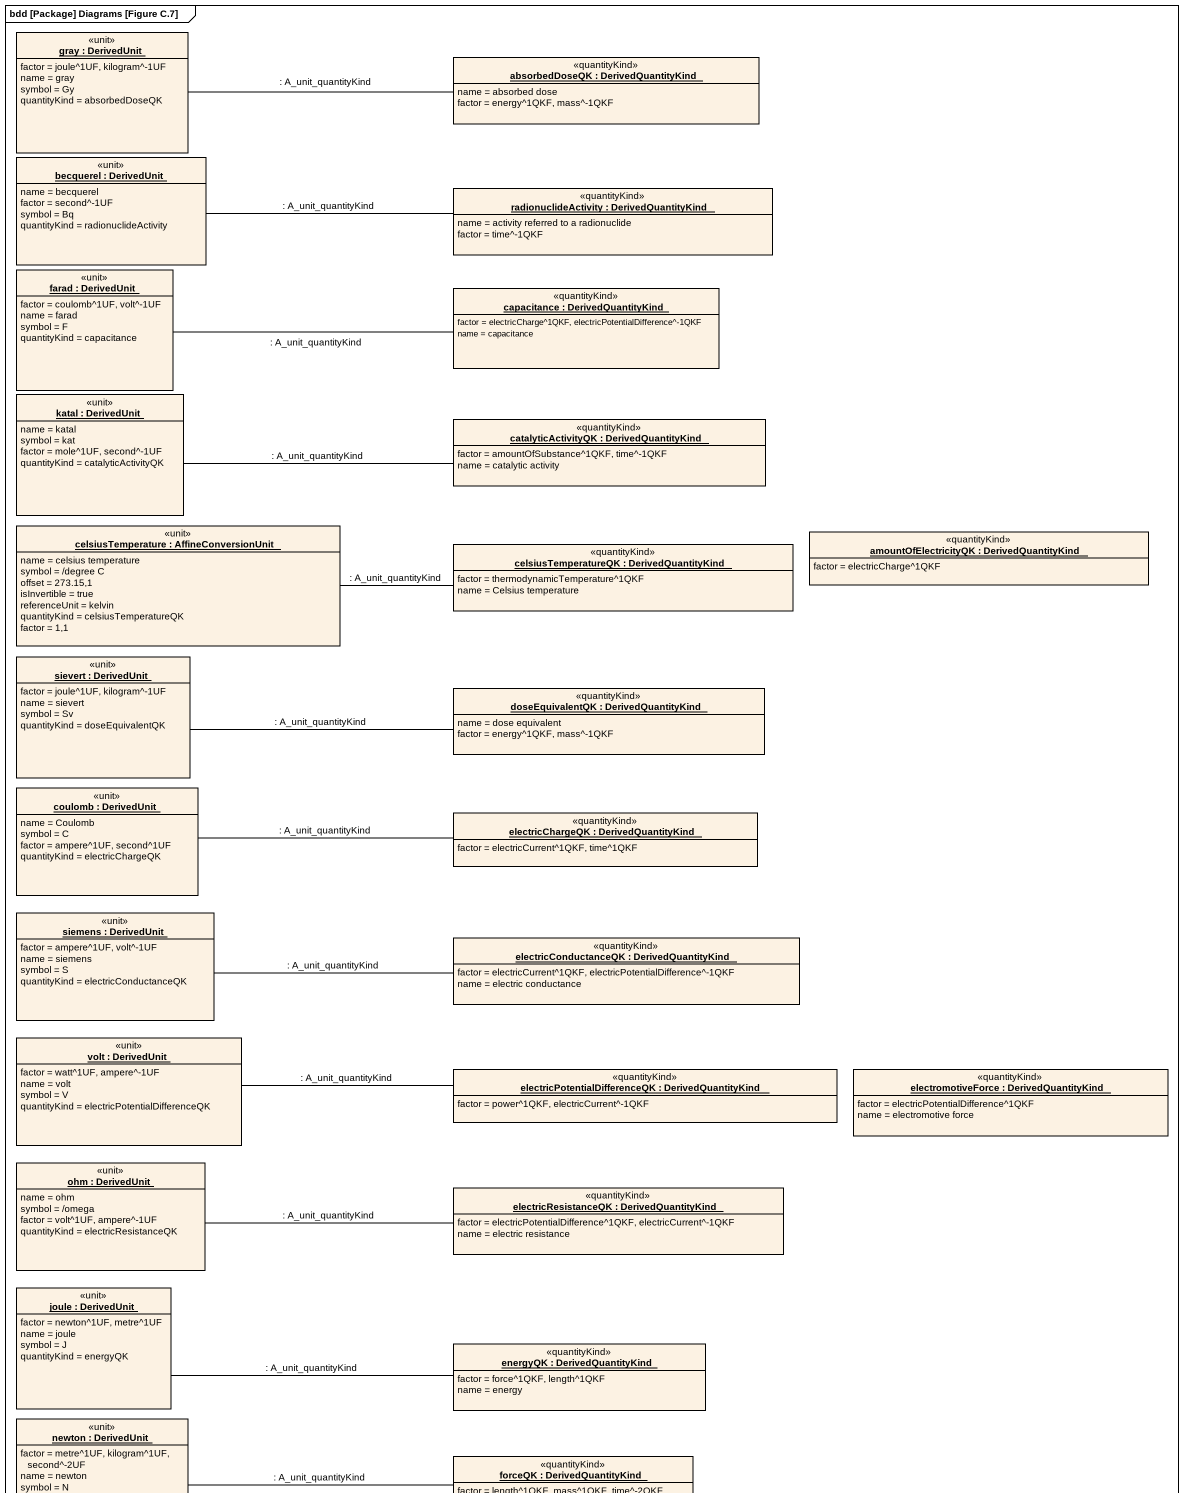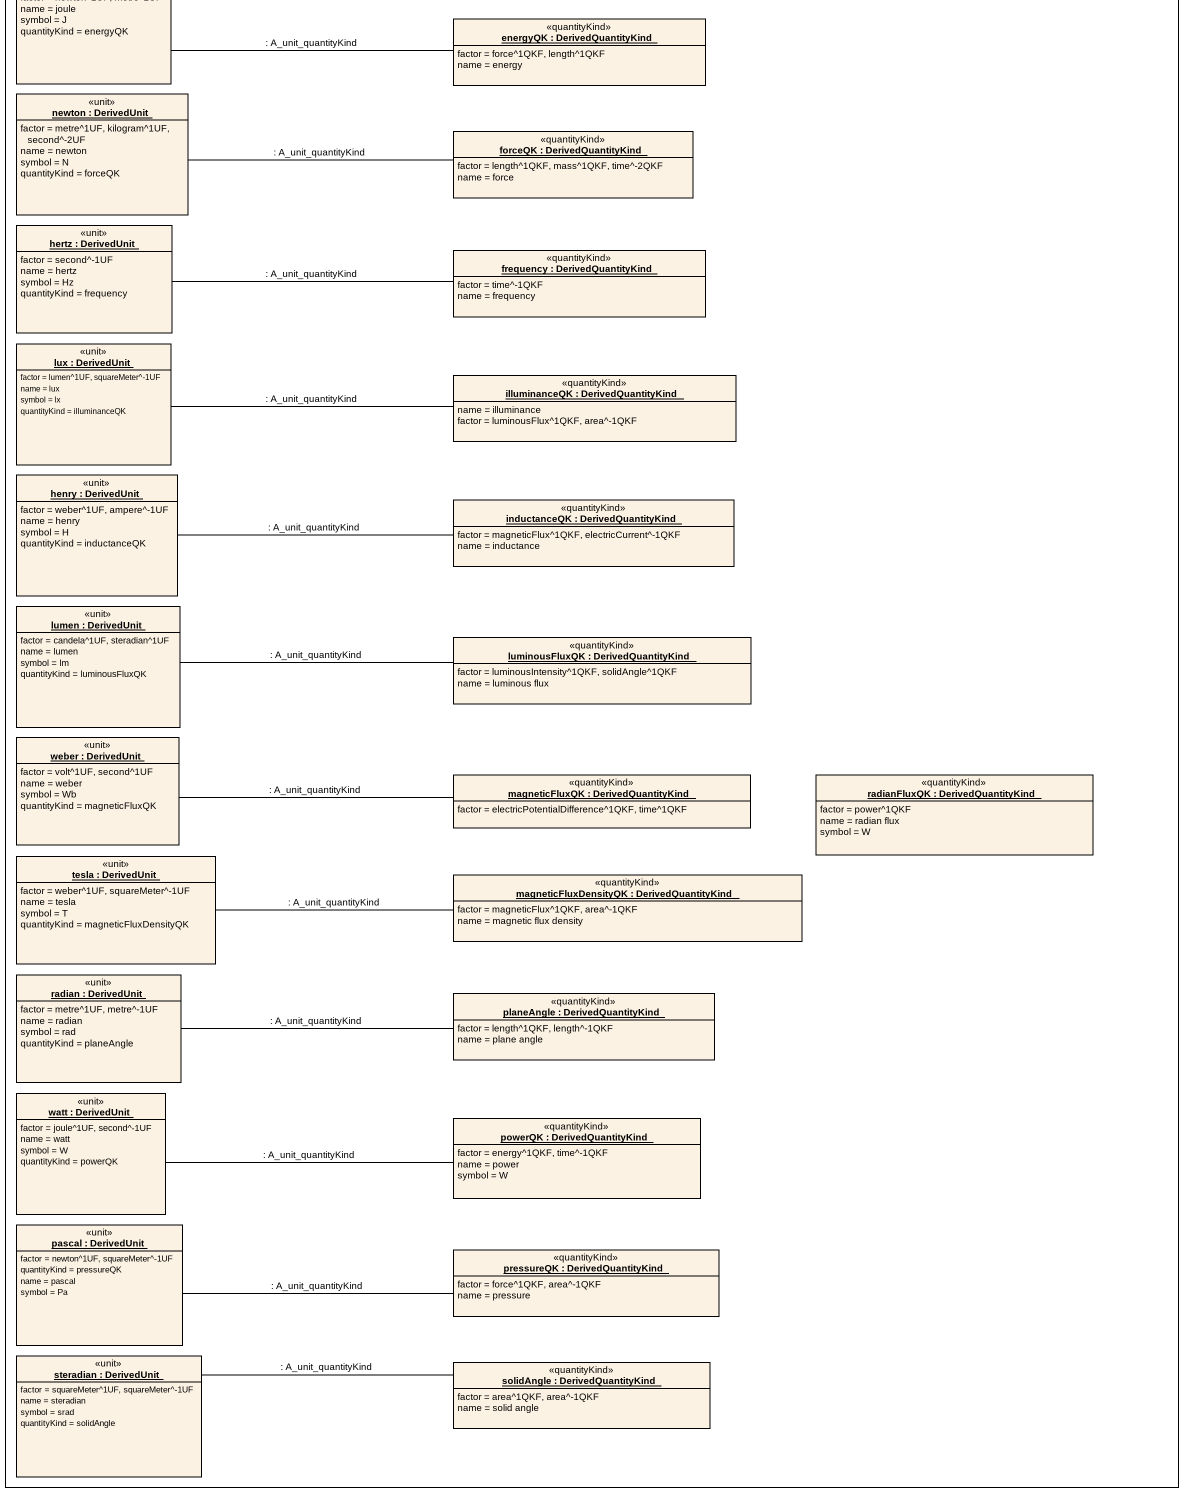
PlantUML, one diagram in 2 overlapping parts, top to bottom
@startuml
mainframe bdd [Package] Diagrams [Figure C.7]
hide circle
hide empty members
object "gray : DerivedUnit" as gray <<unit>> {
  factor = joule^1UF, kilogram^-1UF
  name = gray
  symbol = Gy
  quantityKind = absorbedDoseQK
}
object "absorbedDoseQK : DerivedQuantityKind" as absorbedDoseQK <<quantityKind>> {
  name = absorbed dose
  factor = energy^1QKF, mass^-1QKF
}
object "becquerel : DerivedUnit" as becquerel <<unit>> {
  name = becquerel
  factor = second^-1UF
  symbol = Bq
  quantityKind = radionuclideActivity
}
object "radionuclideActivity : DerivedQuantityKind" as radionuclideActivity <<quantityKind>> {
  name = activity referred to a radionuclide
  factor = time^-1QKF
}
object "farad : DerivedUnit" as farad <<unit>> {
  factor = coulomb^1UF, volt^-1UF
  name = farad
  symbol = F
  quantityKind = capacitance
}
object "capacitance : DerivedQuantityKind" as capacitance <<quantityKind>> {
  factor = electricCharge^1QKF, electricPotentialDifference^-1QKF
  name = capacitance
}
object "katal : DerivedUnit" as katal <<unit>> {
  name = katal
  symbol = kat
  factor = mole^1UF, second^-1UF
  quantityKind = catalyticActivityQK
}
object "catalyticActivityQK : DerivedQuantityKind" as catalyticActivityQK <<quantityKind>> {
  factor = amountOfSubstance^1QKF, time^-1QKF
  name = catalytic activity
}
object "celsiusTemperature : AffineConversionUnit" as celsiusTemperature <<unit>> {
  name = celsius temperature
  symbol = /degree C
  offset = 273.15,1
  isInvertible = true
  referenceUnit = kelvin
  quantityKind = celsiusTemperatureQK
  factor = 1,1
}
object "celsiusTemperatureQK : DerivedQuantityKind" as celsiusTemperatureQK <<quantityKind>> {
  factor = thermodynamicTemperature^1QKF
  name = Celsius temperature
}
object "amountOfElectricityQK : DerivedQuantityKind" as amountOfElectricityQK <<quantityKind>> {
  factor = electricCharge^1QKF
}
object "sievert : DerivedUnit" as sievert <<unit>> {
  factor = joule^1UF, kilogram^-1UF
  name = sievert
  symbol = Sv
  quantityKind = doseEquivalentQK
}
object "doseEquivalentQK : DerivedQuantityKind" as doseEquivalentQK <<quantityKind>> {
  name = dose equivalent
  factor = energy^1QKF, mass^-1QKF
}
object "coulomb : DerivedUnit" as coulomb <<unit>> {
  name = Coulomb
  symbol = C
  factor = ampere^1UF, second^1UF
  quantityKind = electricChargeQK
}
object "electricChargeQK : DerivedQuantityKind" as electricChargeQK <<quantityKind>> {
  factor = electricCurrent^1QKF, time^1QKF
}
object "siemens : DerivedUnit" as siemens <<unit>> {
  factor = ampere^1UF, volt^-1UF
  name = siemens
  symbol = S
  quantityKind = electricConductanceQK
}
object "electricConductanceQK : DerivedQuantityKind" as electricConductanceQK <<quantityKind>> {
  factor = electricCurrent^1QKF, electricPotentialDifference^-1QKF
  name = electric conductance
}
object "volt : DerivedUnit" as volt <<unit>> {
  factor = watt^1UF, ampere^-1UF
  name = volt
  symbol = V
  quantityKind = electricPotentialDifferenceQK
}
object "electricPotentialDifferenceQK : DerivedQuantityKind" as electricPotentialDifferenceQ <<quantityKind>> {
  factor = power^1QKF, electricCurrent^-1QKF
}
object "electromotiveForce : DerivedQuantityKind" as electromotiveForce <<quantityKind>> {
  factor = electricPotentialDifference^1QKF
  name = electromotive force
}
object "ohm : DerivedUnit" as ohm <<unit>> {
  name = ohm
  symbol = /omega
  factor = volt^1UF, ampere^-1UF
  quantityKind = electricResistanceQK
}
object "electricResistanceQK : DerivedQuantityKind" as electricResistanceQK <<quantityKind>> {
  factor = electricPotentialDifference^1QKF, electricCurrent^-1QKF
  name = electric resistance
}
object "joule : DerivedUnit" as joule <<unit>> {
  factor = newton^1UF, metre^1UF
  name = joule
  symbol = J
  quantityKind = energyQK
}
object "energyQK : DerivedQuantityKind" as energyQK <<quantityKind>> {
  factor = force^1QKF, length^1QKF
  name = energy
}
object "newton : DerivedUnit" as newton <<unit>> {
  factor = metre^1UF, kilogram^1UF, second^-2UF
  name = newton
  symbol = N
  quantityKind = forceQK
}
object "forceQK : DerivedQuantityKind" as forceQK <<quantityKind>> {
  factor = length^1QKF, mass^1QKF, time^-2QKF
  name = force
}
object "hertz : DerivedUnit" as hertz <<unit>> {
  factor = second^-1UF
  name = hertz
  symbol = Hz
  quantityKind = frequency
}
object "frequency : DerivedQuantityKind" as frequency <<quantityKind>> {
  factor = time^-1QKF
  name = frequency
}
object "lux : DerivedUnit" as lux <<unit>> {
  factor = lumen^1UF, squareMeter^-1UF
  name = lux
  symbol = lx
  quantityKind = illuminanceQK
}
object "illuminanceQK : DerivedQuantityKind" as illuminanceQK <<quantityKind>> {
  name = illuminance
  factor = luminousFlux^1QKF, area^-1QKF
}
object "henry : DerivedUnit" as henry <<unit>> {
  factor = weber^1UF, ampere^-1UF
  name = henry
  symbol = H
  quantityKind = inductanceQK
}
object "inductanceQK : DerivedQuantityKind" as inductanceQK <<quantityKind>> {
  factor = magneticFlux^1QKF, electricCurrent^-1QKF
  name = inductance
}
object "lumen : DerivedUnit" as lumen <<unit>> {
  factor = candela^1UF, steradian^1UF
  name = lumen
  symbol = lm
  quantityKind = luminousFluxQK
}
object "luminousFluxQK : DerivedQuantityKind" as luminousFluxQK <<quantityKind>> {
  factor = luminousIntensity^1QKF, solidAngle^1QKF
  name = luminous flux
}
object "weber : DerivedUnit" as weber <<unit>> {
  factor = volt^1UF, second^1UF
  name = weber
  symbol = Wb
  quantityKind = magneticFluxQK
}
object "magneticFluxQK : DerivedQuantityKind" as magneticFluxQK <<quantityKind>> {
  factor = electricPotentialDifference^1QKF, time^1QKF
}
object "radianFluxQK : DerivedQuantityKind" as radianFluxQK <<quantityKind>> {
  factor = power^1QKF
  name = radian flux
  symbol = W
}
object "tesla : DerivedUnit" as tesla <<unit>> {
  factor = weber^1UF, squareMeter^-1UF
  name = tesla
  symbol = T
  quantityKind = magneticFluxDensityQK
}
object "magneticFluxDensityQK : DerivedQuantityKind" as magneticFluxDensityQK <<quantityKind>> {
  factor = magneticFlux^1QKF, area^-1QKF
  name = magnetic flux density
}
object "radian : DerivedUnit" as radian <<unit>> {
  factor = metre^1UF, metre^-1UF
  name = radian
  symbol = rad
  quantityKind = planeAngle
}
object "planeAngle : DerivedQuantityKind" as planeAngle <<quantityKind>> {
  factor = length^1QKF, length^-1QKF
  name = plane angle
}
object "watt : DerivedUnit" as watt <<unit>> {
  factor = joule^1UF, second^-1UF
  name = watt
  symbol = W
  quantityKind = powerQK
}
object "powerQK : DerivedQuantityKind" as powerQK <<quantityKind>> {
  factor = energy^1QKF, time^-1QKF
  name = power
  symbol = W
}
object "pascal : DerivedUnit" as pascal <<unit>> {
  factor = newton^1UF, squareMeter^-1UF
  quantityKind = pressureQK
  name = pascal
  symbol = Pa
}
object "pressureQK : DerivedQuantityKind" as pressureQK <<quantityKind>> {
  factor = force^1QKF, area^-1QKF
  name = pressure
}
object "steradian : DerivedUnit" as steradian <<unit>> {
  factor = squareMeter^1UF, squareMeter^-1UF
  name = steradian
  symbol = srad
  quantityKind = solidAngle
}
object "solidAngle : DerivedQuantityKind" as solidAngle <<quantityKind>> {
  factor = area^1QKF, area^-1QKF
  name = solid angle
}
gray -right- absorbedDoseQK : : A_unit_quantityKind
becquerel -right- radionuclideActivity : : A_unit_quantityKind
farad -right- capacitance : : A_unit_quantityKind
katal -right- catalyticActivityQK : : A_unit_quantityKind
celsiusTemperature -right- celsiusTemperatureQK : : A_unit_quantityKind
sievert -right- doseEquivalentQK : : A_unit_quantityKind
coulomb -right- electricChargeQK : : A_unit_quantityKind
siemens -right- electricConductanceQK : : A_unit_quantityKind
volt -right- electricPotentialDifferenceQ : : A_unit_quantityKind
ohm -right- electricResistanceQK : : A_unit_quantityKind
joule -right- energyQK : : A_unit_quantityKind
newton -right- forceQK : : A_unit_quantityKind
hertz -right- frequency : : A_unit_quantityKind
lux -right- illuminanceQK : : A_unit_quantityKind
henry -right- inductanceQK : : A_unit_quantityKind
lumen -right- luminousFluxQK : : A_unit_quantityKind
weber -right- magneticFluxQK : : A_unit_quantityKind
tesla -right- magneticFluxDensityQK : : A_unit_quantityKind
radian -right- planeAngle : : A_unit_quantityKind
watt -right- powerQK : : A_unit_quantityKind
pascal -right- pressureQK : : A_unit_quantityKind
steradian -right- solidAngle : : A_unit_quantityKind
@enduml
